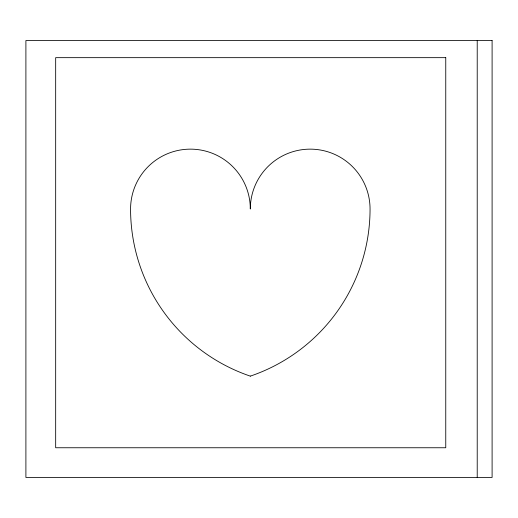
<?xml version="1.0" encoding="UTF-8"?>
<svg xmlns="http://www.w3.org/2000/svg" width="518" height="518" viewBox="0 0 518 518"><rect width="100%" height="100%" fill="white"/><g stroke="black" fill="none" stroke-linecap="round" stroke-linejoin="round"><path stroke-width="0.78" d="M477.22 40.553L477.22 477.447M492.1 40.553L25.9 40.553L25.9 477.447L492.1 477.447L492.1 40.553M445.758 57.66L55.672 57.66L55.672 447.753L445.758 447.753L445.758 57.66M250.311 376.133A176.502 176.502 0 0 0 370.053 209.013A59.868 59.868 0 0 0 310.185 149.145A59.868 59.868 0 0 0 250.311 209.013A59.868 59.868 0 0 0 190.443 149.145A59.868 59.868 0 0 0 130.575 209.013A176.502 176.502 0 0 0 250.311 376.133"/></g></svg>
